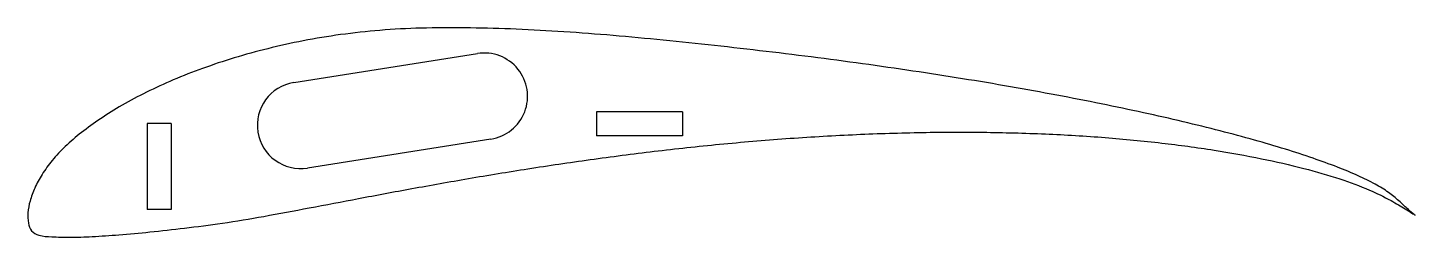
# Model space of a CAD drawing. Header units: millimetres. Extents: x 0 to 202, y -3 to 27.
import ezdxf

# ---------------------------------------------------------------- set-up
doc = ezdxf.new("R2010")
doc.units = ezdxf.units.MM

msp = doc.modelspace()

# ---------------------------------------------------------------- linework, layer by layer
at = {"color": 7, "linetype": 'Continuous', "lineweight": 25}
for p, q in [((38.66, 19.32), (65.33, 23.53)), ((82.64, 15.07), (82.64, 11.57)), ((95.14, 15.07), (82.64, 15.07)), ((95.14, 15.07), (95.14, 11.57)), ((17.33, 13.34), (17.33, 0.84)), ((20.83, 13.34), (17.33, 13.34)), ((20.83, 13.34), (20.83, 0.84)), ((67.29, 11.09), (40.62, 6.87)), ((95.14, 11.57), (82.64, 11.57)), ((20.83, 0.84), (17.33, 0.84))]:
    msp.add_line(p, q, dxfattribs=at)
for centre, start, end in [((66.31, 17.31), 278.973, 98.973), ((39.64, 13.1), 98.973, 278.973)]:
    msp.add_arc(centre, 6.3, start, end, dxfattribs=at)
msp.add_open_spline([(201.6, 0), (201.6, -0.01), (200.82, 0.52), (199.96, 1.05), (197.71, 2.4), (194.66, 3.86), (190.38, 5.45), (185.16, 6.95), (179.05, 8.34), (172.16, 9.57), (164.58, 10.59), (156.41, 11.38), (147.74, 11.89), (138.67, 12.13), (129.31, 12.09), (119.77, 11.77), (110.15, 11.2), (100.55, 10.38), (91.06, 9.35), (81.77, 8.15), (72.78, 6.81), (64.14, 5.39), (55.95, 3.93), (48.24, 2.48), (41.08, 1.12), (34.49, -0.14), (28.44, -1.14), (22.91, -1.86), (17.9, -2.42), (13.43, -2.83), (9.54, -3.09), (6.29, -3.23), (3.7, -3.14), (1.8, -3.05), (0.4, -2.38), (0.02, -1.03), (-0.05, 0.44), (0.29, 2.18), (0.98, 4.07), (2.07, 6.05), (3.55, 8.09), (5.47, 10.12), (7.83, 12.13), (10.59, 14.13), (13.75, 16.09), (17.29, 17.98), (21.2, 19.77), (25.45, 21.43), (30.03, 22.96), (34.91, 24.3), (40.07, 25.45), (45.51, 26.34), (51.23, 26.97), (57.25, 27.28), (63.58, 27.3), (70.2, 27.14), (77.08, 26.77), (84.18, 26.25), (91.45, 25.58), (98.86, 24.81), (106.34, 23.96), (113.82, 23.05), (121.25, 22.06), (128.57, 21.01), (135.74, 19.9), (142.71, 18.73), (149.43, 17.51), (155.88, 16.25), (162, 14.96), (167.77, 13.65), (173.14, 12.33), (178.09, 11), (182.59, 9.68), (186.62, 8.37), (190.14, 7.09), (193.16, 5.85), (195.66, 4.65), (197.67, 3.42), (199.13, 2.2), (200.38, 1.05), (200.94, 0.5), (201.6, 0.01), (201.6, 0)], degree=3, knots=[0, 0, 0, 0, 0.001, 0.004147, 0.009748, 0.018044, 0.028864, 0.041831, 0.056714, 0.073341, 0.091508, 0.111022, 0.131662, 0.153208, 0.175433, 0.19811, 0.221011, 0.243906, 0.266573, 0.28881, 0.310405, 0.331178, 0.350944, 0.369556, 0.386865, 0.402753, 0.417196, 0.43038, 0.442363, 0.453032, 0.462284, 0.470026, 0.476177, 0.48065, 0.483553, 0.486421, 0.489953, 0.494097, 0.498851, 0.504197, 0.510125, 0.516691, 0.524012, 0.532092, 0.540898, 0.550403, 0.560581, 0.571396, 0.582828, 0.59483, 0.607347, 0.620384, 0.633969, 0.6482, 0.663194, 0.678899, 0.695227, 0.712113, 0.729459, 0.747143, 0.76501, 0.782905, 0.800688, 0.818242, 0.835449, 0.852212, 0.86843, 0.884009, 0.898855, 0.912882, 0.926011, 0.938167, 0.94929, 0.959322, 0.968217, 0.975948, 0.982474, 0.987905, 0.992517, 0.996351, 0.99902, 1, 1, 1, 1], dxfattribs=at)

doc.saveas('drawing.dxf')
